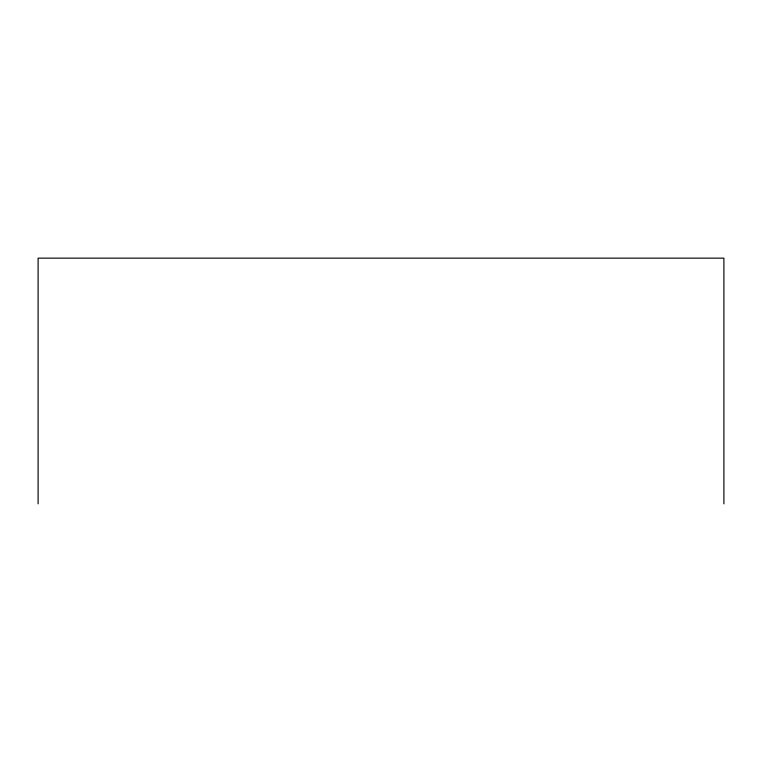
<?xml version="1.0" encoding="UTF-8"?>
<svg xmlns="http://www.w3.org/2000/svg" width="762" height="762" viewBox="0 0 762 762"><rect width="100%" height="100%" fill="white"/><g stroke="black" fill="none" stroke-linecap="round" stroke-linejoin="round"><path stroke-width="1.14" d="M723.9 503.853L723.9 258.147L38.1 258.147L38.1 503.853"/></g></svg>
